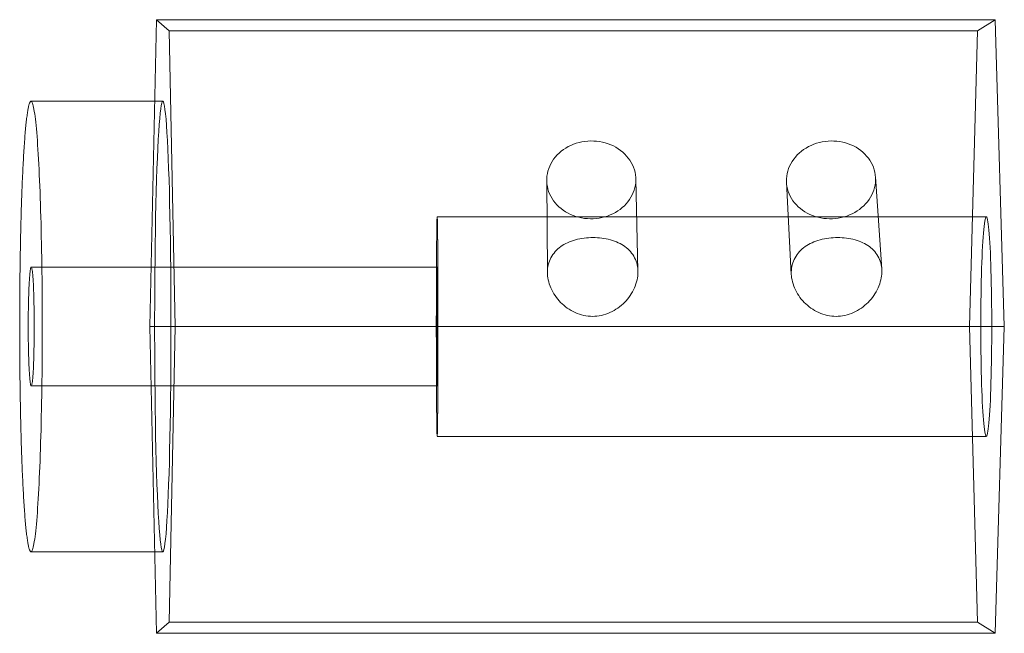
# Model space of a CAD drawing. Header units: millimetres. Extents: x 4899.5 to 4926.4, y 2528.2 to 2545.
import ezdxf

# ---------------------------------------------------------------- set-up
doc = ezdxf.new("R2010")
doc.units = ezdxf.units.MM
doc.layers.get('0').update_dxf_attribs({"true_color": 0xc2ced6})

# ---------------------------------------------------------------- blocks, each defined once
blk = doc.blocks.new('A$C7B620605')
at = {"color": 0, "linetype": 'Continuous', "lineweight": 0, "extrusion": (-2.22045e-16, 1, 0)}
for p, q in [((-9.803, 0), (-9.621, 8.38)), ((13.288, 8.38), (-9.621, 8.38)), ((-9.621, 8.38), (-9.276, 8.08)), ((13.288, 8.38), (12.811, 8.08)), ((13.54, 0), (13.288, 8.38)), ((-9.276, 8.08), (-9.113, 0)), ((12.811, 8.08), (-9.276, 8.08)), ((12.811, 8.08), (12.586, 0)), ((-9.669, 6.152), (-13.052, 6.152)), ((-9.45, 6.152), (-9.669, 6.152)), ((10.02, 4.087), (10.193, 1.568)), ((1.038, 3.995), (1.056, 1.476)), ((3.472, 4.032), (3.531, 1.514)), ((7.59, 3.94), (7.72, 1.42)), ((13.047, 3), (-1.955, 3)), ((-1.955, 1.625), (-13.046, 1.625)), ((13.54, 0), (-9.803, 0)), ((-9.621, -8.38), (-9.803, 0)), ((-9.113, 0), (-9.276, -8.08)), ((12.586, 0), (-9.113, 0)), ((12.586, 0), (12.811, -8.08)), ((13.288, -8.38), (13.54, 0)), ((-1.955, -1.625), (-13.046, -1.625)), ((13.047, -3), (-1.955, -3)), ((-9.669, -6.152), (-13.052, -6.152)), ((-9.45, -6.152), (-9.669, -6.152)), ((-9.276, -8.08), (-9.621, -8.38)), ((12.811, -8.08), (-9.276, -8.08)), ((12.811, -8.08), (13.288, -8.38)), ((13.288, -8.38), (-9.621, -8.38))]:
    blk.add_line(p, q, dxfattribs=at)
at = {"color": 0, "linetype": 'Continuous', "lineweight": 0}
for points in [[(-13.361, 0), (-13.361, 0.103), (-13.361, 0.205), (-13.361, 0.308), (-13.36, 0.41), (-13.36, 0.512), (-13.359, 0.614), (-13.359, 0.716), (-13.358, 0.818), (-13.357, 0.92), (-13.357, 1.021), (-13.356, 1.122), (-13.355, 1.223), (-13.354, 1.323), (-13.353, 1.423), (-13.351, 1.522), (-13.35, 1.621), (-13.349, 1.72), (-13.347, 1.818), (-13.346, 1.916), (-13.344, 2.013), (-13.342, 2.11), (-13.34, 2.205), (-13.339, 2.301), (-13.337, 2.395), (-13.335, 2.489), (-13.332, 2.583), (-13.33, 2.675), (-13.328, 2.767), (-13.326, 2.858), (-13.323, 2.948), (-13.321, 3.038), (-13.318, 3.126), (-13.316, 3.214), (-13.313, 3.3), (-13.31, 3.386), (-13.307, 3.471), (-13.304, 3.555), (-13.301, 3.638), (-13.298, 3.72), (-13.295, 3.8), (-13.292, 3.88), (-13.289, 3.959), (-13.285, 4.036), (-13.282, 4.113), (-13.278, 4.188), (-13.275, 4.262), (-13.271, 4.335), (-13.268, 4.407), (-13.264, 4.477), (-13.26, 4.546), (-13.256, 4.614), (-13.253, 4.681), (-13.249, 4.746), (-13.245, 4.81), (-13.241, 4.873), (-13.237, 4.934), (-13.233, 4.994), (-13.228, 5.053), (-13.224, 5.11), (-13.22, 5.166), (-13.216, 5.22), (-13.211, 5.273), (-13.207, 5.325), (-13.203, 5.375), (-13.198, 5.424), (-13.194, 5.471), (-13.189, 5.516), (-13.184, 5.56), (-13.18, 5.603), (-13.175, 5.644), (-13.171, 5.683), (-13.166, 5.721), (-13.161, 5.758), (-13.156, 5.792), (-13.152, 5.826), (-13.147, 5.857), (-13.142, 5.887), (-13.137, 5.916), (-13.132, 5.943), (-13.127, 5.968), (-13.122, 5.992), (-13.117, 6.014), (-13.113, 6.034), (-13.108, 6.053), (-13.103, 6.07), (-13.098, 6.085), (-13.093, 6.099), (-13.088, 6.112), (-13.083, 6.122), (-13.078, 6.131), (-13.073, 6.139), (-13.068, 6.144), (-13.063, 6.148), (-13.058, 6.151), (-13.052, 6.152)], [(-13.052, 6.152), (-13.042, 6.148), (-13.032, 6.138), (-13.021, 6.121), (-13.011, 6.096), (-13.001, 6.066), (-12.991, 6.028), (-12.981, 5.984), (-12.971, 5.933), (-12.961, 5.875), (-12.951, 5.811), (-12.942, 5.74), (-12.932, 5.664), (-12.923, 5.581), (-12.913, 5.492), (-12.904, 5.397), (-12.895, 5.296), (-12.887, 5.189), (-12.878, 5.077), (-12.87, 4.959), (-12.862, 4.835), (-12.854, 4.707), (-12.846, 4.574), (-12.839, 4.435), (-12.831, 4.292), (-12.825, 4.144), (-12.818, 3.992), (-12.811, 3.836), (-12.805, 3.675), (-12.799, 3.511), (-12.794, 3.343), (-12.788, 3.171), (-12.783, 2.996), (-12.778, 2.818), (-12.774, 2.636), (-12.77, 2.452), (-12.766, 2.266), (-12.762, 2.077), (-12.759, 1.886), (-12.756, 1.693), (-12.753, 1.498), (-12.751, 1.301), (-12.749, 1.103), (-12.747, 0.904), (-12.746, 0.704), (-12.745, 0.504), (-12.744, 0.302), (-12.744, 0.101), (-12.744, -0.101), (-12.744, -0.302), (-12.745, -0.504), (-12.746, -0.704), (-12.747, -0.904), (-12.749, -1.103), (-12.751, -1.301), (-12.753, -1.498), (-12.756, -1.693), (-12.759, -1.886), (-12.762, -2.077), (-12.766, -2.266), (-12.77, -2.452), (-12.774, -2.636), (-12.778, -2.818), (-12.783, -2.996), (-12.788, -3.171), (-12.794, -3.343), (-12.799, -3.511), (-12.805, -3.675), (-12.811, -3.836), (-12.818, -3.992), (-12.825, -4.144), (-12.831, -4.292), (-12.839, -4.435), (-12.846, -4.574), (-12.854, -4.707), (-12.862, -4.835), (-12.87, -4.959), (-12.878, -5.077), (-12.887, -5.189), (-12.895, -5.296), (-12.904, -5.397), (-12.913, -5.492), (-12.923, -5.581), (-12.932, -5.664), (-12.942, -5.74), (-12.951, -5.811), (-12.961, -5.875), (-12.971, -5.932), (-12.981, -5.984), (-12.991, -6.028), (-13.001, -6.066), (-13.011, -6.096), (-13.021, -6.121), (-13.032, -6.138), (-13.042, -6.148), (-13.052, -6.152)], [(-13.052, -6.152), (-13.058, -6.151), (-13.063, -6.148), (-13.068, -6.144), (-13.073, -6.139), (-13.078, -6.131), (-13.083, -6.122), (-13.088, -6.112), (-13.093, -6.099), (-13.098, -6.085), (-13.103, -6.07), (-13.108, -6.053), (-13.113, -6.034), (-13.117, -6.014), (-13.122, -5.992), (-13.127, -5.968), (-13.132, -5.943), (-13.137, -5.916), (-13.142, -5.887), (-13.147, -5.857), (-13.152, -5.826), (-13.156, -5.792), (-13.161, -5.758), (-13.166, -5.721), (-13.171, -5.683), (-13.175, -5.644), (-13.18, -5.603), (-13.184, -5.56), (-13.189, -5.516), (-13.194, -5.471), (-13.198, -5.424), (-13.203, -5.375), (-13.207, -5.325), (-13.211, -5.273), (-13.216, -5.22), (-13.22, -5.166), (-13.224, -5.11), (-13.228, -5.053), (-13.233, -4.994), (-13.237, -4.934), (-13.241, -4.873), (-13.245, -4.81), (-13.249, -4.746), (-13.253, -4.681), (-13.256, -4.614), (-13.26, -4.546), (-13.264, -4.477), (-13.268, -4.407), (-13.271, -4.335), (-13.275, -4.262), (-13.278, -4.188), (-13.282, -4.113), (-13.285, -4.036), (-13.289, -3.959), (-13.292, -3.88), (-13.295, -3.8), (-13.298, -3.72), (-13.301, -3.638), (-13.304, -3.555), (-13.307, -3.471), (-13.31, -3.386), (-13.313, -3.3), (-13.316, -3.214), (-13.318, -3.126), (-13.321, -3.038), (-13.323, -2.948), (-13.326, -2.858), (-13.328, -2.767), (-13.33, -2.675), (-13.332, -2.583), (-13.335, -2.489), (-13.337, -2.395), (-13.339, -2.301), (-13.34, -2.205), (-13.342, -2.11), (-13.344, -2.013), (-13.346, -1.916), (-13.347, -1.818), (-13.349, -1.72), (-13.35, -1.621), (-13.351, -1.522), (-13.353, -1.423), (-13.354, -1.323), (-13.355, -1.223), (-13.356, -1.122), (-13.357, -1.021), (-13.357, -0.92), (-13.358, -0.818), (-13.359, -0.716), (-13.359, -0.614), (-13.36, -0.512), (-13.36, -0.41), (-13.361, -0.308), (-13.361, -0.205), (-13.361, -0.103), (-13.361, 0)]]:
    blk.add_lwpolyline(points, dxfattribs=at)
for points in [[(-9.227, 0), (-9.228, 0.397), (-9.229, 0.793), (-9.231, 1.185), (-9.235, 1.572), (-9.239, 1.953), (-9.244, 2.326), (-9.25, 2.69), (-9.256, 3.042), (-9.264, 3.382), (-9.272, 3.708), (-9.281, 4.019), (-9.291, 4.313), (-9.302, 4.589), (-9.313, 4.846), (-9.325, 5.083), (-9.337, 5.298), (-9.35, 5.491), (-9.363, 5.661), (-9.377, 5.807), (-9.391, 5.927), (-9.405, 6.023), (-9.419, 6.092), (-9.434, 6.135), (-9.449, 6.152), (-9.464, 6.141), (-9.478, 6.103), (-9.493, 6.039), (-9.508, 5.948), (-9.522, 5.83), (-9.536, 5.686), (-9.549, 5.517), (-9.562, 5.322), (-9.575, 5.104), (-9.587, 4.862), (-9.599, 4.598), (-9.61, 4.313), (-9.62, 4.009), (-9.629, 3.685), (-9.638, 3.345), (-9.646, 2.989), (-9.653, 2.619), (-9.659, 2.238), (-9.664, 1.845), (-9.668, 1.444), (-9.671, 1.036), (-9.673, 0.624), (-9.674, 0.208), (-9.674, -0.208), (-9.673, -0.624), (-9.671, -1.036), (-9.668, -1.444), (-9.664, -1.845), (-9.659, -2.238), (-9.653, -2.619), (-9.646, -2.989), (-9.638, -3.345), (-9.629, -3.685), (-9.62, -4.009), (-9.61, -4.313), (-9.599, -4.598), (-9.587, -4.862), (-9.575, -5.104), (-9.562, -5.322), (-9.549, -5.517), (-9.536, -5.686), (-9.522, -5.83), (-9.508, -5.948), (-9.493, -6.039), (-9.478, -6.103), (-9.464, -6.141), (-9.449, -6.152), (-9.434, -6.135), (-9.419, -6.092), (-9.405, -6.023), (-9.391, -5.927), (-9.377, -5.807), (-9.363, -5.661), (-9.35, -5.491), (-9.337, -5.298), (-9.325, -5.083), (-9.313, -4.846), (-9.302, -4.589), (-9.291, -4.313), (-9.281, -4.019), (-9.272, -3.708), (-9.264, -3.382), (-9.256, -3.042), (-9.25, -2.69), (-9.244, -2.326), (-9.239, -1.953), (-9.235, -1.572), (-9.231, -1.185), (-9.229, -0.793), (-9.228, -0.397)], [(3.472, 4.003), (3.47, 4.073), (3.462, 4.143), (3.45, 4.213), (3.432, 4.281), (3.408, 4.349), (3.38, 4.414), (3.347, 4.478), (3.309, 4.54), (3.267, 4.6), (3.22, 4.657), (3.169, 4.711), (3.114, 4.762), (3.055, 4.81), (2.992, 4.854), (2.926, 4.895), (2.858, 4.932), (2.786, 4.964), (2.713, 4.992), (2.637, 5.016), (2.56, 5.036), (2.481, 5.051), (2.401, 5.062), (2.321, 5.067), (2.24, 5.069), (2.16, 5.065), (2.08, 5.057), (2, 5.044), (1.922, 5.027), (1.845, 5.005), (1.77, 4.979), (1.697, 4.948), (1.627, 4.914), (1.559, 4.875), (1.495, 4.833), (1.434, 4.787), (1.376, 4.737), (1.322, 4.685), (1.273, 4.629), (1.227, 4.571), (1.186, 4.51), (1.15, 4.447), (1.119, 4.382), (1.093, 4.315), (1.071, 4.247), (1.055, 4.178), (1.045, 4.109), (1.039, 4.038), (1.039, 3.968), (1.044, 3.898), (1.055, 3.828), (1.07, 3.759), (1.091, 3.692), (1.117, 3.625), (1.148, 3.561), (1.184, 3.498), (1.224, 3.437), (1.269, 3.379), (1.318, 3.324), (1.372, 3.272), (1.429, 3.222), (1.489, 3.177), (1.553, 3.135), (1.62, 3.096), (1.69, 3.062), (1.763, 3.032), (1.837, 3.006), (1.913, 2.984), (1.991, 2.967), (2.07, 2.954), (2.15, 2.946), (2.23, 2.943), (2.31, 2.944), (2.39, 2.95), (2.47, 2.96), (2.548, 2.975), (2.625, 2.994), (2.701, 3.018), (2.775, 3.046), (2.846, 3.079), (2.915, 3.115), (2.981, 3.155), (3.044, 3.199), (3.103, 3.247), (3.159, 3.297), (3.211, 3.351), (3.258, 3.408), (3.302, 3.467), (3.34, 3.529), (3.374, 3.593), (3.403, 3.658), (3.427, 3.725), (3.446, 3.794), (3.46, 3.863), (3.469, 3.933)], [(10.022, 4.003), (10.021, 4.073), (10.014, 4.143), (10.003, 4.213), (9.986, 4.281), (9.964, 4.349), (9.936, 4.414), (9.904, 4.478), (9.867, 4.54), (9.825, 4.6), (9.779, 4.657), (9.729, 4.711), (9.674, 4.762), (9.616, 4.81), (9.554, 4.854), (9.489, 4.895), (9.421, 4.932), (9.35, 4.964), (9.277, 4.992), (9.202, 5.016), (9.125, 5.036), (9.046, 5.051), (8.967, 5.062), (8.886, 5.067), (8.806, 5.069), (8.725, 5.065), (8.645, 5.057), (8.565, 5.044), (8.487, 5.027), (8.41, 5.005), (8.334, 4.979), (8.261, 4.948), (8.19, 4.914), (8.122, 4.875), (8.057, 4.833), (7.995, 4.787), (7.937, 4.737), (7.882, 4.685), (7.832, 4.629), (7.785, 4.571), (7.744, 4.51), (7.707, 4.447), (7.674, 4.382), (7.647, 4.315), (7.625, 4.247), (7.608, 4.178), (7.596, 4.109), (7.59, 4.038), (7.589, 3.968), (7.593, 3.898), (7.602, 3.828), (7.617, 3.759), (7.637, 3.692), (7.662, 3.625), (7.692, 3.561), (7.727, 3.498), (7.766, 3.437), (7.81, 3.379), (7.859, 3.324), (7.911, 3.272), (7.967, 3.222), (8.027, 3.177), (8.091, 3.135), (8.157, 3.096), (8.227, 3.062), (8.299, 3.032), (8.373, 3.006), (8.449, 2.984), (8.526, 2.967), (8.605, 2.954), (8.684, 2.946), (8.765, 2.943), (8.845, 2.944), (8.925, 2.95), (9.005, 2.96), (9.083, 2.975), (9.161, 2.994), (9.237, 3.018), (9.311, 3.046), (9.383, 3.079), (9.452, 3.115), (9.519, 3.155), (9.582, 3.199), (9.642, 3.247), (9.699, 3.297), (9.751, 3.351), (9.8, 3.408), (9.844, 3.467), (9.883, 3.529), (9.918, 3.593), (9.948, 3.658), (9.973, 3.725), (9.993, 3.794), (10.008, 3.863), (10.018, 3.933)], [(-1.978, 0), (-1.978, 0.201), (-1.977, 0.4), (-1.977, 0.598), (-1.977, 0.793), (-1.976, 0.985), (-1.976, 1.172), (-1.975, 1.354), (-1.974, 1.53), (-1.974, 1.698), (-1.973, 1.86), (-1.972, 2.012), (-1.971, 2.156), (-1.97, 2.29), (-1.968, 2.414), (-1.967, 2.527), (-1.966, 2.629), (-1.965, 2.72), (-1.963, 2.798), (-1.962, 2.863), (-1.96, 2.916), (-1.959, 2.957), (-1.957, 2.984), (-1.956, 2.998), (-1.954, 2.999), (-1.953, 2.987), (-1.951, 2.962), (-1.95, 2.924), (-1.949, 2.873), (-1.947, 2.81), (-1.946, 2.735), (-1.944, 2.648), (-1.943, 2.549), (-1.942, 2.44), (-1.941, 2.32), (-1.94, 2.19), (-1.939, 2.051), (-1.938, 1.903), (-1.937, 1.747), (-1.936, 1.584), (-1.935, 1.414), (-1.935, 1.237), (-1.934, 1.056), (-1.933, 0.87), (-1.933, 0.681), (-1.933, 0.488), (-1.933, 0.294), (-1.933, 0.098), (-1.933, -0.098), (-1.933, -0.294), (-1.933, -0.488), (-1.933, -0.681), (-1.933, -0.87), (-1.934, -1.056), (-1.935, -1.237), (-1.935, -1.414), (-1.936, -1.584), (-1.937, -1.747), (-1.938, -1.903), (-1.939, -2.051), (-1.94, -2.19), (-1.941, -2.32), (-1.942, -2.44), (-1.943, -2.549), (-1.944, -2.648), (-1.946, -2.735), (-1.947, -2.81), (-1.949, -2.873), (-1.95, -2.924), (-1.951, -2.962), (-1.953, -2.987), (-1.954, -2.999), (-1.956, -2.998), (-1.957, -2.984), (-1.959, -2.957), (-1.96, -2.916), (-1.962, -2.863), (-1.963, -2.798), (-1.965, -2.72), (-1.966, -2.629), (-1.967, -2.527), (-1.968, -2.414), (-1.97, -2.29), (-1.971, -2.156), (-1.972, -2.012), (-1.973, -1.86), (-1.974, -1.698), (-1.974, -1.53), (-1.975, -1.354), (-1.976, -1.172), (-1.976, -0.985), (-1.977, -0.793), (-1.977, -0.598), (-1.977, -0.4), (-1.978, -0.201)], [(13.197, 0), (13.197, 0.201), (13.196, 0.4), (13.194, 0.598), (13.192, 0.793), (13.189, 0.985), (13.185, 1.172), (13.181, 1.354), (13.176, 1.53), (13.171, 1.698), (13.165, 1.86), (13.159, 2.012), (13.152, 2.156), (13.144, 2.29), (13.136, 2.414), (13.128, 2.527), (13.119, 2.629), (13.11, 2.72), (13.101, 2.798), (13.092, 2.863), (13.082, 2.916), (13.072, 2.957), (13.063, 2.984), (13.053, 2.998), (13.043, 2.999), (13.033, 2.987), (13.023, 2.962), (13.013, 2.924), (13.004, 2.873), (12.994, 2.81), (12.985, 2.735), (12.976, 2.648), (12.968, 2.549), (12.959, 2.44), (12.952, 2.32), (12.944, 2.19), (12.937, 2.051), (12.931, 1.903), (12.925, 1.747), (12.919, 1.584), (12.914, 1.414), (12.91, 1.237), (12.906, 1.056), (12.903, 0.87), (12.9, 0.681), (12.899, 0.488), (12.897, 0.294), (12.897, 0.098), (12.897, -0.098), (12.897, -0.294), (12.899, -0.488), (12.9, -0.681), (12.903, -0.87), (12.906, -1.056), (12.91, -1.237), (12.914, -1.414), (12.919, -1.584), (12.925, -1.747), (12.931, -1.903), (12.937, -2.051), (12.944, -2.19), (12.952, -2.32), (12.959, -2.44), (12.968, -2.549), (12.976, -2.648), (12.985, -2.735), (12.994, -2.81), (13.004, -2.873), (13.013, -2.924), (13.023, -2.962), (13.033, -2.987), (13.043, -2.999), (13.053, -2.998), (13.063, -2.984), (13.072, -2.957), (13.082, -2.916), (13.092, -2.863), (13.101, -2.798), (13.11, -2.72), (13.119, -2.629), (13.128, -2.527), (13.136, -2.414), (13.144, -2.29), (13.152, -2.156), (13.159, -2.012), (13.165, -1.86), (13.171, -1.698), (13.176, -1.53), (13.181, -1.354), (13.185, -1.172), (13.189, -0.985), (13.192, -0.793), (13.194, -0.598), (13.196, -0.4), (13.197, -0.201)], [(-12.964, 0), (-12.964, 0.107), (-12.965, 0.213), (-12.966, 0.318), (-12.967, 0.422), (-12.969, 0.525), (-12.97, 0.624), (-12.973, 0.722), (-12.975, 0.816), (-12.978, 0.906), (-12.981, 0.993), (-12.985, 1.076), (-12.988, 1.153), (-12.992, 1.226), (-12.996, 1.294), (-13.001, 1.356), (-13.005, 1.412), (-13.01, 1.462), (-13.015, 1.505), (-13.02, 1.542), (-13.025, 1.573), (-13.03, 1.596), (-13.036, 1.613), (-13.041, 1.622), (-13.047, 1.625), (-13.052, 1.62), (-13.057, 1.609), (-13.063, 1.59), (-13.068, 1.564), (-13.073, 1.531), (-13.078, 1.492), (-13.083, 1.446), (-13.088, 1.394), (-13.092, 1.335), (-13.096, 1.271), (-13.101, 1.201), (-13.104, 1.125), (-13.108, 1.045), (-13.111, 0.96), (-13.114, 0.871), (-13.117, 0.778), (-13.12, 0.681), (-13.122, 0.582), (-13.124, 0.479), (-13.125, 0.375), (-13.126, 0.269), (-13.127, 0.162), (-13.127, 0.054), (-13.127, -0.054), (-13.127, -0.162), (-13.126, -0.269), (-13.125, -0.375), (-13.124, -0.479), (-13.122, -0.582), (-13.12, -0.681), (-13.117, -0.778), (-13.114, -0.871), (-13.111, -0.96), (-13.108, -1.045), (-13.104, -1.125), (-13.101, -1.201), (-13.096, -1.271), (-13.092, -1.335), (-13.088, -1.394), (-13.083, -1.446), (-13.078, -1.492), (-13.073, -1.531), (-13.068, -1.564), (-13.063, -1.59), (-13.057, -1.609), (-13.052, -1.62), (-13.047, -1.625), (-13.041, -1.622), (-13.036, -1.613), (-13.03, -1.596), (-13.025, -1.573), (-13.02, -1.542), (-13.015, -1.505), (-13.01, -1.462), (-13.005, -1.412), (-13.001, -1.356), (-12.996, -1.294), (-12.992, -1.226), (-12.988, -1.153), (-12.985, -1.076), (-12.981, -0.993), (-12.978, -0.906), (-12.975, -0.816), (-12.973, -0.722), (-12.97, -0.624), (-12.969, -0.525), (-12.967, -0.422), (-12.966, -0.318), (-12.965, -0.213), (-12.964, -0.107)], [(-1.943, 0), (-1.943, 0.107), (-1.943, 0.213), (-1.943, 0.318), (-1.943, 0.422), (-1.943, 0.525), (-1.944, 0.624), (-1.944, 0.722), (-1.944, 0.816), (-1.945, 0.906), (-1.945, 0.993), (-1.946, 1.076), (-1.946, 1.153), (-1.947, 1.226), (-1.947, 1.294), (-1.948, 1.356), (-1.949, 1.412), (-1.95, 1.462), (-1.95, 1.505), (-1.951, 1.542), (-1.952, 1.573), (-1.953, 1.596), (-1.953, 1.613), (-1.954, 1.622), (-1.955, 1.625), (-1.956, 1.62), (-1.957, 1.609), (-1.957, 1.59), (-1.958, 1.564), (-1.959, 1.531), (-1.96, 1.492), (-1.96, 1.446), (-1.961, 1.394), (-1.962, 1.335), (-1.962, 1.271), (-1.963, 1.201), (-1.964, 1.125), (-1.964, 1.045), (-1.965, 0.96), (-1.965, 0.871), (-1.966, 0.778), (-1.966, 0.681), (-1.966, 0.582), (-1.967, 0.479), (-1.967, 0.375), (-1.967, 0.269), (-1.967, 0.162), (-1.967, 0.054), (-1.967, -0.054), (-1.967, -0.162), (-1.967, -0.269), (-1.967, -0.375), (-1.967, -0.479), (-1.966, -0.582), (-1.966, -0.681), (-1.966, -0.778), (-1.965, -0.871), (-1.965, -0.96), (-1.964, -1.045), (-1.964, -1.125), (-1.963, -1.201), (-1.962, -1.271), (-1.962, -1.335), (-1.961, -1.394), (-1.96, -1.446), (-1.96, -1.492), (-1.959, -1.531), (-1.958, -1.564), (-1.957, -1.59), (-1.957, -1.609), (-1.956, -1.62), (-1.955, -1.625), (-1.954, -1.622), (-1.953, -1.613), (-1.953, -1.596), (-1.952, -1.573), (-1.951, -1.542), (-1.95, -1.505), (-1.95, -1.462), (-1.949, -1.412), (-1.948, -1.356), (-1.947, -1.294), (-1.947, -1.226), (-1.946, -1.153), (-1.946, -1.076), (-1.945, -0.993), (-1.945, -0.906), (-1.944, -0.816), (-1.944, -0.722), (-1.944, -0.624), (-1.943, -0.525), (-1.943, -0.422), (-1.943, -0.318), (-1.943, -0.213), (-1.943, -0.107)]]:
    blk.add_lwpolyline(points, close=True, dxfattribs=at)
for points in [[(2.291, 0.277), (2.212, 0.277), (2.131, 0.285), (1.97, 0.32), (1.891, 0.346), (1.663, 0.448), (1.526, 0.549), (1.309, 0.771), (1.214, 0.908), (1.119, 1.124), (1.095, 1.198), (1.064, 1.344), (1.056, 1.416), (1.056, 1.553), (1.064, 1.622), (1.096, 1.755), (1.121, 1.82), (1.217, 2), (1.312, 2.103), (1.531, 2.26), (1.67, 2.324), (1.9, 2.388), (1.98, 2.404), (2.141, 2.424), (2.222, 2.429), (2.302, 2.429), (2.381, 2.429), (2.462, 2.424), (2.623, 2.404), (2.702, 2.388), (2.93, 2.324), (3.068, 2.26), (3.284, 2.103), (3.378, 2), (3.471, 1.82), (3.495, 1.755), (3.525, 1.622), (3.532, 1.553), (3.531, 1.416), (3.523, 1.344), (3.49, 1.198), (3.466, 1.124), (3.369, 0.908), (3.274, 0.771), (3.056, 0.549), (2.918, 0.448), (2.69, 0.346), (2.611, 0.32), (2.45, 0.285), (2.369, 0.277), (2.291, 0.277)], [(8.944, 0.277), (8.865, 0.277), (8.784, 0.285), (8.624, 0.32), (8.544, 0.346), (8.317, 0.448), (8.18, 0.549), (7.964, 0.771), (7.87, 0.908), (7.777, 1.124), (7.754, 1.198), (7.725, 1.344), (7.718, 1.416), (7.72, 1.553), (7.729, 1.622), (7.764, 1.755), (7.789, 1.82), (7.889, 2), (7.987, 2.103), (8.211, 2.26), (8.351, 2.324), (8.583, 2.388), (8.663, 2.404), (8.826, 2.424), (8.907, 2.429), (8.986, 2.429), (9.065, 2.429), (9.146, 2.424), (9.307, 2.404), (9.386, 2.388), (9.612, 2.324), (9.747, 2.26), (9.959, 2.103), (10.05, 2), (10.14, 1.82), (10.162, 1.755), (10.19, 1.622), (10.196, 1.553), (10.193, 1.416), (10.184, 1.344), (10.149, 1.198), (10.124, 1.124), (10.026, 0.908), (9.929, 0.771), (9.71, 0.549), (9.572, 0.448), (9.344, 0.346), (9.264, 0.32), (9.103, 0.285), (9.022, 0.277), (8.944, 0.277)]]:
    blk.add_open_spline(points, degree=3, knots=[3.818015, 3.818015, 3.818015, 3.818015, 4.056788, 4.056788, 4.29556, 4.29556, 4.773106, 4.773106, 5.250094, 5.250094, 5.488588, 5.488588, 5.727082, 5.727082, 5.965551, 5.965551, 6.20402, 6.20402, 6.680959, 6.680959, 7.158495, 7.158495, 7.397263, 7.397263, 7.636031, 7.636031, 7.636031, 7.874798, 7.874798, 8.113566, 8.113566, 8.591102, 8.591102, 9.068041, 9.068041, 9.30651, 9.30651, 9.54498, 9.54498, 9.783474, 9.783474, 10.021968, 10.021968, 10.498956, 10.498956, 10.976501, 10.976501, 11.215273, 11.215273, 11.454046, 11.454046, 11.454046, 11.454046], dxfattribs=at)

msp = doc.modelspace()

# ---------------------------------------------------------------- block references
msp.add_blockref('A$C7B620605', (4912.839, 2536.588, 204.628))

doc.saveas('drawing.dxf')
